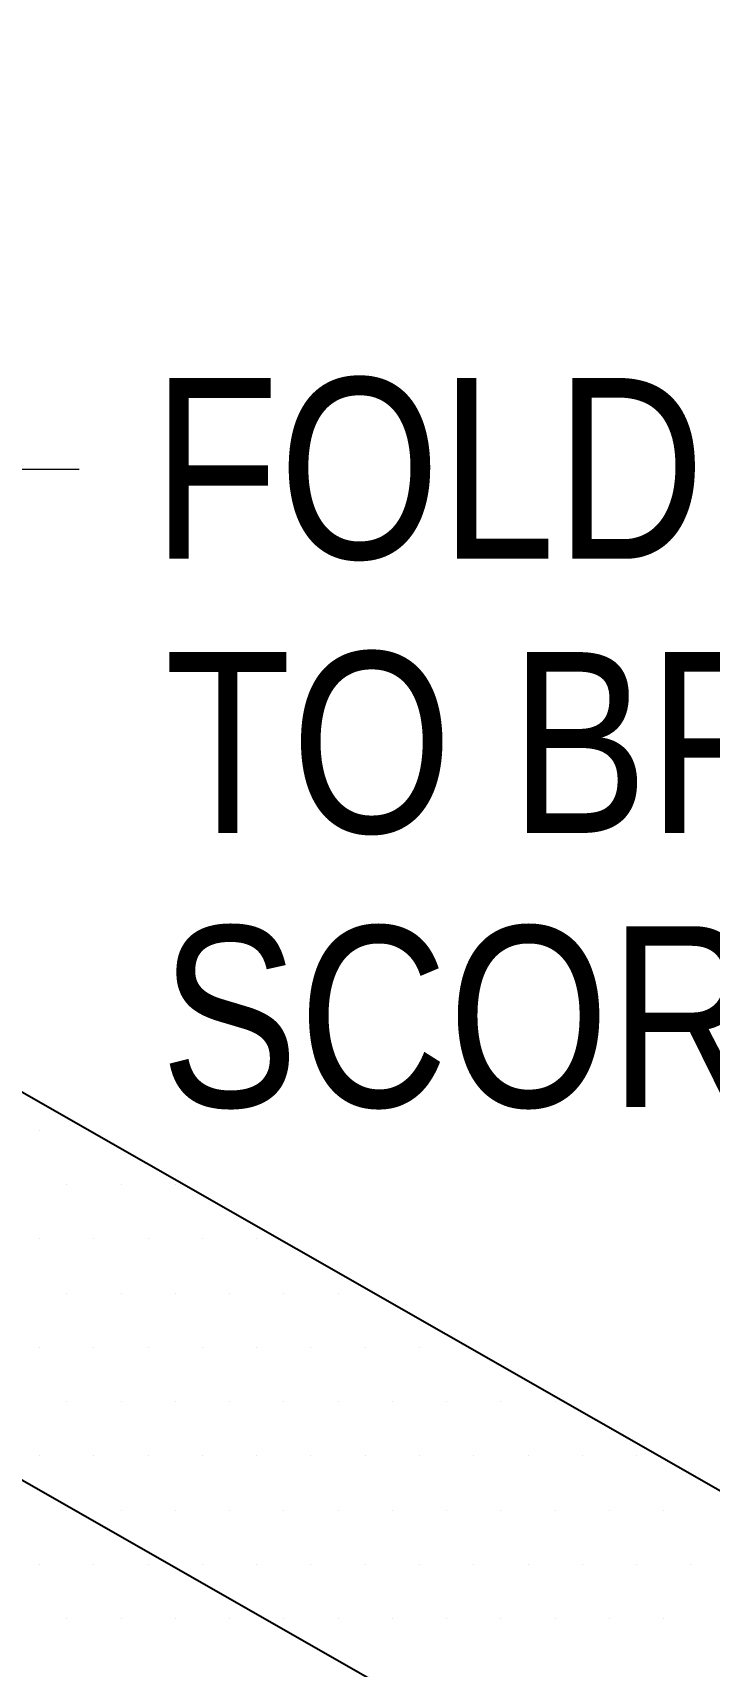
# Model space of a CAD drawing. Header units: inches. Extents: x -20.8 to 74.7, y -53.7 to 19.1.
# Drawn here: x -6.985 to -6.752, y 11.32 to 11.885 of the extents above; entities that cross this region are included whole.
import ezdxf

# ---------------------------------------------------------------- set-up
doc = ezdxf.new("R2010")
doc.units = ezdxf.units.IN
doc.header["$MEASUREMENT"] = 0
for name, color, linetype, lineweight in [('.ATI-HATCH', 7, 'Continuous', 0), ('.ATI-TEXT', 7, 'Continuous', 0), ('G-ANNO-TTLB', 7, 'Continuous', 0), ('TYVEK', 7, 'Continuous', 0)]:
    doc.layers.add(name, color=color, linetype=linetype, lineweight=lineweight)

# ---------------------------------------------------------------- blocks, each defined once
blk = doc.blocks.new('Block_619')
at = {"layer": '.ATI-TEXT', "char_height": 0.2, "attachment_point": 7}
for s, insert in [('\\C18;\\c0;\\FArial Narrow|b0|i0|c1;\\H0.062519;\\W1.000000;FOLD HERE', (-6.94412, 11.70194)), ('\\C18;\\c0;\\FArial Narrow|b0|i0|c1;\\H0.062519;\\W1.000000;TO BREAK', (-6.93989, 11.60716)), ('\\C18;\\c0;\\FArial Narrow|b0|i0|c1;\\H0.062519;\\W1.000000;SCORES', (-6.94134, 11.51238))]:
    blk.add_mtext(s, dxfattribs=dict(at, insert=insert))
blk = doc.blocks.new('Block_618')
at = {"layer": '.ATI-TEXT', "color": 18, "lineweight": 0, "true_color": 0x000000}
blk.add_line((-7.17635, 11.73378), (-6.96938, 11.73378), dxfattribs=at)
at = {"layer": '.ATI-TEXT'}
blk.add_blockref('Block_619', (0, 0), dxfattribs=at)
blk = doc.blocks.new('Block_624')
at = {"layer": '.ATI-TEXT', "char_height": 0.2, "attachment_point": 7}
for s, insert in [('\\C18;\\c0;\\FArial Narrow|b0|i0|c1;\\H0.062519;\\W1.000000;CENTER RELEASE', (-7.23724, 11.93545)), ('\\C18;\\c0;\\FArial Narrow|b0|i0|c1;\\H0.062519;\\W1.000000;PAPER', (-7.23933, 11.84178))]:
    blk.add_mtext(s, dxfattribs=dict(at, insert=insert))
blk = doc.blocks.new('Block_623')
at = {"layer": '.ATI-TEXT'}
blk.add_blockref('Block_624', (0, 0), dxfattribs=at)
blk = doc.blocks.new('Block_856')
at = {"layer": '.ATI-HATCH'}
for points, knots in [([(-8.6217, 12.31639), (-8.6217, 12.31639), (-8.73838, 12.24888), (-8.73838, 12.24888), (-8.73838, 12.24888), (-8.85506, 12.18138), (-8.85506, 12.18138), (-8.85506, 12.18138), (-6.9879, 11.11519), (-6.9879, 11.11519), (-6.9879, 11.11519), (-6.75454, 11.2502), (-6.75454, 11.2502), (-6.75454, 11.2502), (-8.6217, 12.31639), (-8.6217, 12.31639)], [0, 0, 0, 0, 1, 1, 1, 2, 2, 2, 3, 3, 3, 4, 4, 4, 5, 5, 5, 5]), ([(-7.00528, 11.52751), (-7.00528, 11.52751), (-7.01527, 11.39908), (-7.01527, 11.39908), (-7.01527, 11.39908), (-6.75454, 11.2502), (-6.75454, 11.2502), (-6.75454, 11.2502), (-6.63786, 11.3177), (-6.63786, 11.3177), (-6.63786, 11.3177), (-7.00528, 11.52751), (-7.00528, 11.52751)], [0, 0, 0, 0, 1, 1, 1, 2, 2, 2, 3, 3, 3, 4, 4, 4, 4])]:
    blk.add_open_spline(points, degree=3, knots=knots, dxfattribs=at)
at = {"layer": '.ATI-HATCH', "color": 8, "lineweight": 0, "true_color": 0x818080}
for points in [[(-6.98304, 11.50514), (-6.98304, 11.50514), (-6.98304, 11.50514), (-6.98304, 11.50514)], [(-6.97366, 11.48639), (-6.97366, 11.48639), (-6.97366, 11.48639), (-6.97366, 11.48639)], [(-6.9549, 11.48639), (-6.9549, 11.48639), (-6.9549, 11.48639), (-6.9549, 11.48639)], [(-6.93615, 11.48639), (-6.93615, 11.48639), (-6.93615, 11.48639), (-6.93615, 11.48639)], [(-6.98304, 11.46763), (-6.98304, 11.46763), (-6.98304, 11.46763), (-6.98304, 11.46763)], [(-6.96428, 11.46763), (-6.96428, 11.46763), (-6.96428, 11.46763), (-6.96428, 11.46763)], [(-6.94553, 11.46763), (-6.94553, 11.46763), (-6.94553, 11.46763), (-6.94553, 11.46763)], [(-6.92677, 11.46763), (-6.92677, 11.46763), (-6.92677, 11.46763), (-6.92677, 11.46763)], [(-6.90801, 11.46763), (-6.90801, 11.46763), (-6.90801, 11.46763), (-6.90801, 11.46763)], [(-6.97366, 11.44888), (-6.97366, 11.44888), (-6.97366, 11.44888), (-6.97366, 11.44888)], [(-6.9549, 11.44888), (-6.9549, 11.44888), (-6.9549, 11.44888), (-6.9549, 11.44888)], [(-6.93615, 11.44888), (-6.93615, 11.44888), (-6.93615, 11.44888), (-6.93615, 11.44888)], [(-6.91739, 11.44888), (-6.91739, 11.44888), (-6.91739, 11.44888), (-6.91739, 11.44888)], [(-6.89864, 11.44888), (-6.89864, 11.44888), (-6.89864, 11.44888), (-6.89864, 11.44888)], [(-6.87988, 11.44888), (-6.87988, 11.44888), (-6.87988, 11.44888), (-6.87988, 11.44888)], [(-6.98304, 11.43012), (-6.98304, 11.43012), (-6.98304, 11.43012), (-6.98304, 11.43012)], [(-6.96428, 11.43012), (-6.96428, 11.43012), (-6.96428, 11.43012), (-6.96428, 11.43012)], [(-6.94553, 11.43012), (-6.94553, 11.43012), (-6.94553, 11.43012), (-6.94553, 11.43012)], [(-6.92677, 11.43012), (-6.92677, 11.43012), (-6.92677, 11.43012), (-6.92677, 11.43012)], [(-6.90801, 11.43012), (-6.90801, 11.43012), (-6.90801, 11.43012), (-6.90801, 11.43012)], [(-6.88926, 11.43012), (-6.88926, 11.43012), (-6.88926, 11.43012), (-6.88926, 11.43012)], [(-6.8705, 11.43012), (-6.8705, 11.43012), (-6.8705, 11.43012), (-6.8705, 11.43012)], [(-6.85175, 11.43012), (-6.85175, 11.43012), (-6.85175, 11.43012), (-6.85175, 11.43012)], [(-6.97366, 11.41137), (-6.97366, 11.41137), (-6.97366, 11.41137), (-6.97366, 11.41137)], [(-6.9549, 11.41137), (-6.9549, 11.41137), (-6.9549, 11.41137), (-6.9549, 11.41137)], [(-6.93615, 11.41137), (-6.93615, 11.41137), (-6.93615, 11.41137), (-6.93615, 11.41137)], [(-6.91739, 11.41137), (-6.91739, 11.41137), (-6.91739, 11.41137), (-6.91739, 11.41137)], [(-6.89864, 11.41137), (-6.89864, 11.41137), (-6.89864, 11.41137), (-6.89864, 11.41137)], [(-6.87988, 11.41137), (-6.87988, 11.41137), (-6.87988, 11.41137), (-6.87988, 11.41137)], [(-6.86112, 11.41137), (-6.86112, 11.41137), (-6.86112, 11.41137), (-6.86112, 11.41137)], [(-6.84237, 11.41137), (-6.84237, 11.41137), (-6.84237, 11.41137), (-6.84237, 11.41137)], [(-6.82361, 11.41137), (-6.82361, 11.41137), (-6.82361, 11.41137), (-6.82361, 11.41137)], [(-6.80486, 11.41137), (-6.80486, 11.41137), (-6.80486, 11.41137), (-6.80486, 11.41137)], [(-6.98304, 11.39261), (-6.98304, 11.39261), (-6.98304, 11.39261), (-6.98304, 11.39261)], [(-6.96428, 11.39261), (-6.96428, 11.39261), (-6.96428, 11.39261), (-6.96428, 11.39261)], [(-6.94553, 11.39261), (-6.94553, 11.39261), (-6.94553, 11.39261), (-6.94553, 11.39261)], [(-6.92677, 11.39261), (-6.92677, 11.39261), (-6.92677, 11.39261), (-6.92677, 11.39261)], [(-6.90801, 11.39261), (-6.90801, 11.39261), (-6.90801, 11.39261), (-6.90801, 11.39261)], [(-6.88926, 11.39261), (-6.88926, 11.39261), (-6.88926, 11.39261), (-6.88926, 11.39261)], [(-6.8705, 11.39261), (-6.8705, 11.39261), (-6.8705, 11.39261), (-6.8705, 11.39261)], [(-6.85175, 11.39261), (-6.85175, 11.39261), (-6.85175, 11.39261), (-6.85175, 11.39261)], [(-6.83299, 11.39261), (-6.83299, 11.39261), (-6.83299, 11.39261), (-6.83299, 11.39261)], [(-6.81424, 11.39261), (-6.81424, 11.39261), (-6.81424, 11.39261), (-6.81424, 11.39261)], [(-6.79548, 11.39261), (-6.79548, 11.39261), (-6.79548, 11.39261), (-6.79548, 11.39261)], [(-6.77672, 11.39261), (-6.77672, 11.39261), (-6.77672, 11.39261), (-6.77672, 11.39261)], [(-6.97366, 11.37385), (-6.97366, 11.37385), (-6.97366, 11.37385), (-6.97366, 11.37385)], [(-6.9549, 11.37385), (-6.9549, 11.37385), (-6.9549, 11.37385), (-6.9549, 11.37385)], [(-6.93615, 11.37385), (-6.93615, 11.37385), (-6.93615, 11.37385), (-6.93615, 11.37385)], [(-6.91739, 11.37385), (-6.91739, 11.37385), (-6.91739, 11.37385), (-6.91739, 11.37385)], [(-6.89864, 11.37385), (-6.89864, 11.37385), (-6.89864, 11.37385), (-6.89864, 11.37385)], [(-6.87988, 11.37385), (-6.87988, 11.37385), (-6.87988, 11.37385), (-6.87988, 11.37385)], [(-6.86112, 11.37385), (-6.86112, 11.37385), (-6.86112, 11.37385), (-6.86112, 11.37385)], [(-6.84237, 11.37385), (-6.84237, 11.37385), (-6.84237, 11.37385), (-6.84237, 11.37385)], [(-6.82361, 11.37385), (-6.82361, 11.37385), (-6.82361, 11.37385), (-6.82361, 11.37385)], [(-6.80486, 11.37385), (-6.80486, 11.37385), (-6.80486, 11.37385), (-6.80486, 11.37385)], [(-6.7861, 11.37385), (-6.7861, 11.37385), (-6.7861, 11.37385), (-6.7861, 11.37385)], [(-6.76735, 11.37385), (-6.76735, 11.37385), (-6.76735, 11.37385), (-6.76735, 11.37385)], [(-6.98304, 11.3551), (-6.98304, 11.3551), (-6.98304, 11.3551), (-6.98304, 11.3551)], [(-6.96428, 11.3551), (-6.96428, 11.3551), (-6.96428, 11.3551), (-6.96428, 11.3551)], [(-6.94553, 11.3551), (-6.94553, 11.3551), (-6.94553, 11.3551), (-6.94553, 11.3551)], [(-6.92677, 11.3551), (-6.92677, 11.3551), (-6.92677, 11.3551), (-6.92677, 11.3551)], [(-6.90801, 11.3551), (-6.90801, 11.3551), (-6.90801, 11.3551), (-6.90801, 11.3551)], [(-6.88926, 11.3551), (-6.88926, 11.3551), (-6.88926, 11.3551), (-6.88926, 11.3551)], [(-6.8705, 11.3551), (-6.8705, 11.3551), (-6.8705, 11.3551), (-6.8705, 11.3551)], [(-6.85175, 11.3551), (-6.85175, 11.3551), (-6.85175, 11.3551), (-6.85175, 11.3551)], [(-6.83299, 11.3551), (-6.83299, 11.3551), (-6.83299, 11.3551), (-6.83299, 11.3551)], [(-6.81424, 11.3551), (-6.81424, 11.3551), (-6.81424, 11.3551), (-6.81424, 11.3551)], [(-6.79548, 11.3551), (-6.79548, 11.3551), (-6.79548, 11.3551), (-6.79548, 11.3551)], [(-6.77672, 11.3551), (-6.77672, 11.3551), (-6.77672, 11.3551), (-6.77672, 11.3551)], [(-6.75797, 11.3551), (-6.75797, 11.3551), (-6.75797, 11.3551), (-6.75797, 11.3551)], [(-6.97366, 11.33634), (-6.97366, 11.33634), (-6.97366, 11.33634), (-6.97366, 11.33634)], [(-6.9549, 11.33634), (-6.9549, 11.33634), (-6.9549, 11.33634), (-6.9549, 11.33634)], [(-6.93615, 11.33634), (-6.93615, 11.33634), (-6.93615, 11.33634), (-6.93615, 11.33634)], [(-6.91739, 11.33634), (-6.91739, 11.33634), (-6.91739, 11.33634), (-6.91739, 11.33634)], [(-6.89864, 11.33634), (-6.89864, 11.33634), (-6.89864, 11.33634), (-6.89864, 11.33634)], [(-6.87988, 11.33634), (-6.87988, 11.33634), (-6.87988, 11.33634), (-6.87988, 11.33634)], [(-6.86112, 11.33634), (-6.86112, 11.33634), (-6.86112, 11.33634), (-6.86112, 11.33634)], [(-6.84237, 11.33634), (-6.84237, 11.33634), (-6.84237, 11.33634), (-6.84237, 11.33634)], [(-6.82361, 11.33634), (-6.82361, 11.33634), (-6.82361, 11.33634), (-6.82361, 11.33634)], [(-6.80486, 11.33634), (-6.80486, 11.33634), (-6.80486, 11.33634), (-6.80486, 11.33634)], [(-6.7861, 11.33634), (-6.7861, 11.33634), (-6.7861, 11.33634), (-6.7861, 11.33634)], [(-6.76735, 11.33634), (-6.76735, 11.33634), (-6.76735, 11.33634), (-6.76735, 11.33634)]]:
    blk.add_open_spline(points, degree=3, dxfattribs=at)

msp = doc.modelspace()

# ---------------------------------------------------------------- hatches: boundary and pattern name
at = {"layer": 'G-ANNO-TTLB', "true_color": 0xb9529f, "transparency": 33554687}
h = msp.add_hatch(color=233, dxfattribs=at)
edge = h.paths.add_edge_path()
edge.add_spline(control_points=[(20.03424, -15.13455), (20.03424, -15.13455), (-20.6658, -15.13455), (-20.6658, -15.13455), (-20.6658, -15.13455), (-20.6658, 19.00075), (-20.6658, 19.00075), (-20.6658, 19.00075), (20.03424, 19.00075), (20.03424, 19.00075), (20.03424, 19.00075), (20.03424, -15.13455), (20.03424, -15.13455)], knot_values=[0, 0, 0, 0, 1, 1, 1, 2, 2, 2, 3, 3, 3, 4, 4, 4, 4], degree=3, periodic=0)
edge = h.paths.add_edge_path()
edge.add_spline(control_points=[(-20.54076, 18.87571), (-20.54076, 18.87571), (-20.54076, -15.00951), (-20.54076, -15.00951), (-20.54076, -15.00951), (19.9092, -15.00951), (19.9092, -15.00951), (19.9092, -15.00951), (19.9092, 18.87571), (19.9092, 18.87571), (19.9092, 18.87571), (-20.54076, 18.87571), (-20.54076, 18.87571)], knot_values=[0, 0, 0, 0, 1, 1, 1, 2, 2, 2, 3, 3, 3, 4, 4, 4, 4], degree=3, periodic=0)
edge.add_line((-20.54076, 18.87571), (-20.54076, 18.87571))

# ---------------------------------------------------------------- linework, layer by layer
at = {"layer": 'G-ANNO-TTLB'}
for points in [[(20.03424, -15.13455), (20.03424, -15.13455), (-20.6658, -15.13455), (-20.6658, -15.13455), (-20.6658, -15.13455), (-20.6658, 19.00075), (-20.6658, 19.00075), (-20.6658, 19.00075), (20.03424, 19.00075), (20.03424, 19.00075), (20.03424, 19.00075), (20.03424, -15.13455), (20.03424, -15.13455)], [(-20.54076, 18.87571), (-20.54076, 18.87571), (-20.54076, -15.00951), (-20.54076, -15.00951), (-20.54076, -15.00951), (19.9092, -15.00951), (19.9092, -15.00951), (19.9092, -15.00951), (19.9092, 18.87571), (19.9092, 18.87571), (19.9092, 18.87571), (-20.54076, 18.87571), (-20.54076, 18.87571)]]:
    msp.add_open_spline(points, degree=3, knots=[0, 0, 0, 0, 1, 1, 1, 2, 2, 2, 3, 3, 3, 4, 4, 4, 4], dxfattribs=at)
at = {"layer": 'TYVEK', "color": 133, "lineweight": 25, "true_color": 0x70ccdd}
for p, q in [((-6.63786, 11.3177), (-8.50502, 12.3839)), ((-6.75454, 11.2502), (-8.6217, 12.31639))]:
    msp.add_line(p, q, dxfattribs=at)

# ---------------------------------------------------------------- block references
at = {"layer": '.ATI-HATCH'}
msp.add_blockref('Block_856', (0, 0), dxfattribs=at)
at = {"layer": '.ATI-TEXT'}
for name in ['Block_623', 'Block_618']:
    msp.add_blockref(name, (0, 0), dxfattribs=at)

doc.saveas('drawing.dxf')
